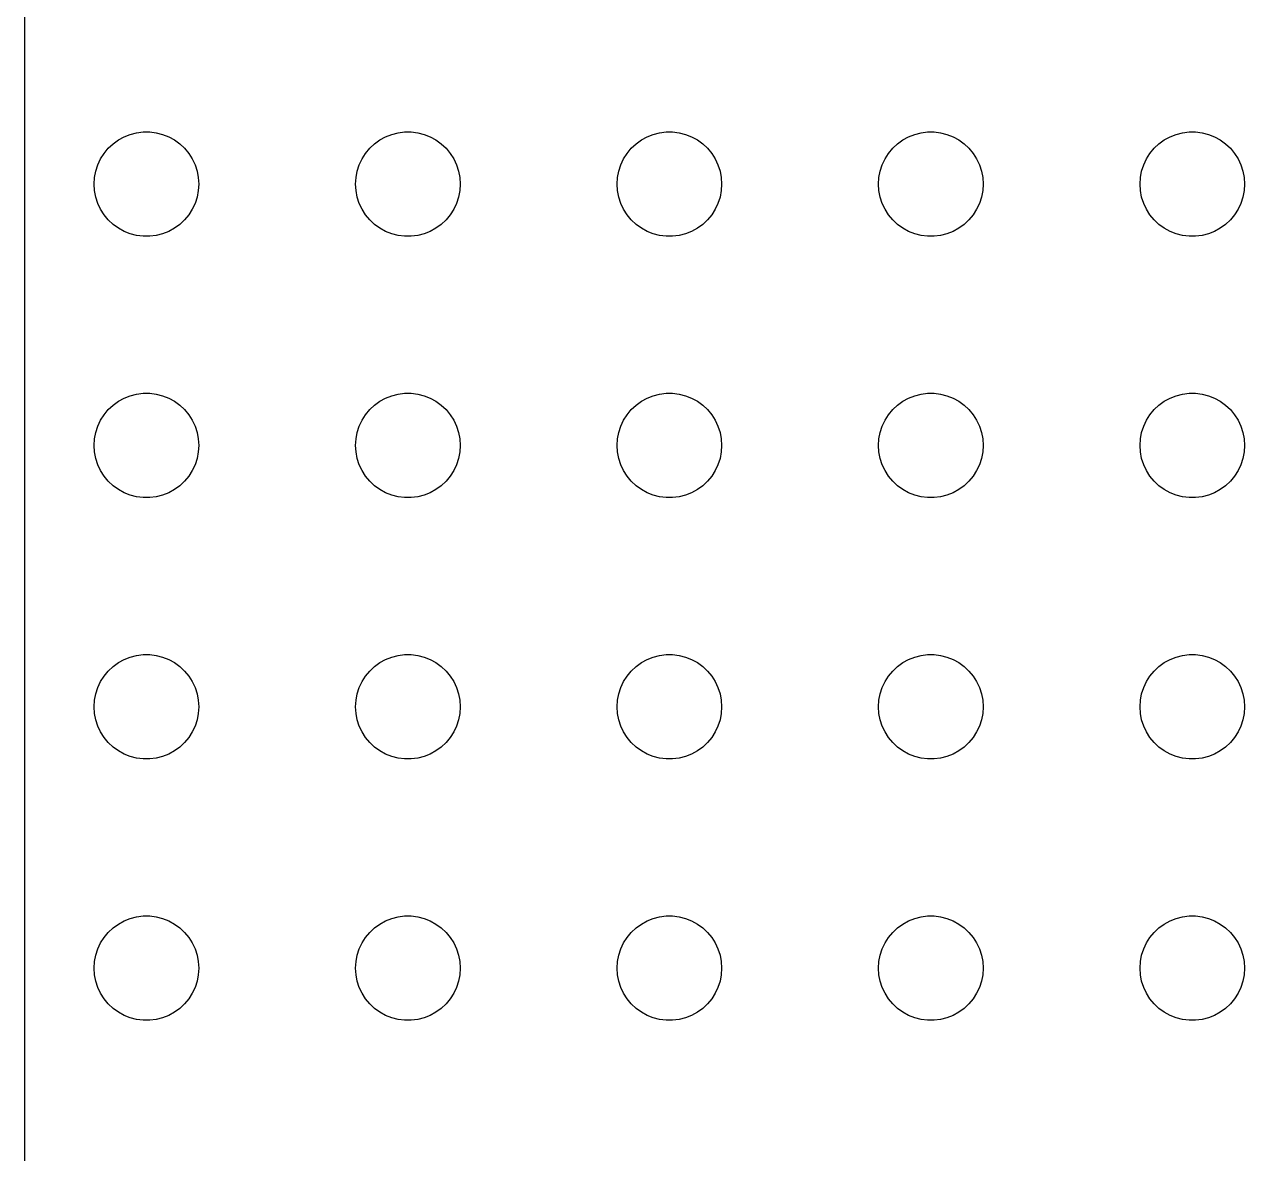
# Model space of a CAD drawing. Header units: metres. Extents: x -142 to 142, y -142 to 142.
# Drawn here: x -142 to -72, y -70.6 to -5.8 of the extents above; entities that cross this region are included whole.
import ezdxf

# ---------------------------------------------------------------- set-up
doc = ezdxf.new("R2010")
doc.units = ezdxf.units.M

msp = doc.modelspace()

# ---------------------------------------------------------------- linework, layer by layer
for p, q in [((-142, 137), (-142, -137)), ((-136.912, -12.6884), (-136.607, -12.467)), ((-136.607, -12.467), (-136.277, -12.2855)), ((-136.277, -12.2855), (-135.927, -12.1468)), ((-135.927, -12.1468), (-135.562, -12.0531)), ((-135.562, -12.0531), (-135.188, -12.0059)), ((-135.188, -12.0059), (-134.812, -12.0059)), ((-134.812, -12.0059), (-134.438, -12.0531)), ((-134.438, -12.0531), (-134.073, -12.1468)), ((-134.073, -12.1468), (-133.723, -12.2855)), ((-133.723, -12.2855), (-133.393, -12.467)), ((-133.393, -12.467), (-133.088, -12.6884)), ((-121.912, -12.6884), (-121.607, -12.467)), ((-121.607, -12.467), (-121.277, -12.2855)), ((-121.277, -12.2855), (-120.927, -12.1468)), ((-120.927, -12.1468), (-120.562, -12.0531)), ((-120.562, -12.0531), (-120.188, -12.0059)), ((-120.188, -12.0059), (-119.812, -12.0059)), ((-119.812, -12.0059), (-119.438, -12.0531)), ((-119.438, -12.0531), (-119.073, -12.1468)), ((-119.073, -12.1468), (-118.723, -12.2855)), ((-118.723, -12.2855), (-118.393, -12.467)), ((-118.393, -12.467), (-118.088, -12.6884)), ((-106.912, -12.6884), (-106.607, -12.467)), ((-106.607, -12.467), (-106.277, -12.2855)), ((-106.277, -12.2855), (-105.927, -12.1468)), ((-105.927, -12.1468), (-105.562, -12.0531)), ((-105.562, -12.0531), (-105.188, -12.0059)), ((-105.188, -12.0059), (-104.812, -12.0059)), ((-104.812, -12.0059), (-104.438, -12.0531)), ((-104.438, -12.0531), (-104.073, -12.1468)), ((-104.073, -12.1468), (-103.723, -12.2855)), ((-103.723, -12.2855), (-103.393, -12.467)), ((-103.393, -12.467), (-103.088, -12.6884)), ((-91.9123, -12.6884), (-91.6075, -12.467)), ((-91.6075, -12.467), (-91.2773, -12.2855)), ((-91.2773, -12.2855), (-90.927, -12.1468)), ((-90.927, -12.1468), (-90.5621, -12.0531)), ((-90.5621, -12.0531), (-90.1884, -12.0059)), ((-90.1884, -12.0059), (-89.8116, -12.0059)), ((-89.8116, -12.0059), (-89.4379, -12.0531)), ((-89.4379, -12.0531), (-89.073, -12.1468)), ((-89.073, -12.1468), (-88.7227, -12.2855)), ((-88.7227, -12.2855), (-88.3925, -12.467)), ((-88.3925, -12.467), (-88.0877, -12.6884)), ((-76.9123, -12.6884), (-76.6075, -12.467)), ((-76.6075, -12.467), (-76.2773, -12.2855)), ((-76.2773, -12.2855), (-75.927, -12.1468)), ((-75.927, -12.1468), (-75.5621, -12.0531)), ((-75.5621, -12.0531), (-75.1884, -12.0059)), ((-75.1884, -12.0059), (-74.8116, -12.0059)), ((-74.8116, -12.0059), (-74.4379, -12.0531)), ((-74.4379, -12.0531), (-74.073, -12.1468)), ((-74.073, -12.1468), (-73.7227, -12.2855)), ((-73.7227, -12.2855), (-73.3925, -12.467)), ((-73.3925, -12.467), (-73.0877, -12.6884)), ((-137.629, -13.5547), (-137.427, -13.2366)), ((-137.427, -13.2366), (-137.187, -12.9464)), ((-137.187, -12.9464), (-136.912, -12.6884)), ((-133.088, -12.6884), (-132.813, -12.9464)), ((-132.813, -12.9464), (-132.573, -13.2366)), ((-132.573, -13.2366), (-132.371, -13.5547)), ((-122.629, -13.5547), (-122.427, -13.2366)), ((-122.427, -13.2366), (-122.187, -12.9464)), ((-122.187, -12.9464), (-121.912, -12.6884)), ((-118.088, -12.6884), (-117.813, -12.9464)), ((-117.813, -12.9464), (-117.573, -13.2366)), ((-117.573, -13.2366), (-117.371, -13.5547)), ((-107.629, -13.5547), (-107.427, -13.2366)), ((-107.427, -13.2366), (-107.187, -12.9464)), ((-107.187, -12.9464), (-106.912, -12.6884)), ((-103.088, -12.6884), (-102.813, -12.9464)), ((-102.813, -12.9464), (-102.573, -13.2366)), ((-102.573, -13.2366), (-102.371, -13.5547)), ((-92.6289, -13.5547), (-92.427, -13.2366)), ((-92.427, -13.2366), (-92.1869, -12.9464)), ((-92.1869, -12.9464), (-91.9123, -12.6884)), ((-88.0877, -12.6884), (-87.8131, -12.9464)), ((-87.8131, -12.9464), (-87.573, -13.2366)), ((-87.573, -13.2366), (-87.3711, -13.5547)), ((-77.6289, -13.5547), (-77.427, -13.2366)), ((-77.427, -13.2366), (-77.1869, -12.9464)), ((-77.1869, -12.9464), (-76.9123, -12.6884)), ((-73.0877, -12.6884), (-72.8131, -12.9464)), ((-72.8131, -12.9464), (-72.573, -13.2366)), ((-72.573, -13.2366), (-72.3711, -13.5547)), ((-137.906, -14.2539), (-137.789, -13.8956)), ((-137.789, -13.8956), (-137.629, -13.5547)), ((-132.371, -13.5547), (-132.211, -13.8956)), ((-132.211, -13.8956), (-132.094, -14.2539)), ((-122.906, -14.2539), (-122.789, -13.8956)), ((-122.789, -13.8956), (-122.629, -13.5547)), ((-117.371, -13.5547), (-117.211, -13.8956)), ((-117.211, -13.8956), (-117.094, -14.2539)), ((-107.906, -14.2539), (-107.789, -13.8956)), ((-107.789, -13.8956), (-107.629, -13.5547)), ((-102.371, -13.5547), (-102.211, -13.8956)), ((-102.211, -13.8956), (-102.094, -14.2539)), ((-92.9057, -14.2539), (-92.7893, -13.8956)), ((-92.7893, -13.8956), (-92.6289, -13.5547)), ((-87.3711, -13.5547), (-87.2107, -13.8956)), ((-87.2107, -13.8956), (-87.0943, -14.2539)), ((-77.9057, -14.2539), (-77.7893, -13.8956)), ((-77.7893, -13.8956), (-77.6289, -13.5547)), ((-72.3711, -13.5547), (-72.2107, -13.8956)), ((-72.2107, -13.8956), (-72.0943, -14.2539)), ((-138, -15), (-137.976, -14.624)), ((-137.976, -14.624), (-137.906, -14.2539)), ((-132.094, -14.2539), (-132.024, -14.624)), ((-132.024, -14.624), (-132, -15)), ((-123, -15), (-122.976, -14.624)), ((-122.976, -14.624), (-122.906, -14.2539)), ((-117.094, -14.2539), (-117.024, -14.624)), ((-117.024, -14.624), (-117, -15)), ((-108, -15), (-107.976, -14.624)), ((-107.976, -14.624), (-107.906, -14.2539)), ((-102.094, -14.2539), (-102.024, -14.624)), ((-102.024, -14.624), (-102, -15)), ((-93, -15), (-92.9763, -14.624)), ((-92.9763, -14.624), (-92.9057, -14.2539)), ((-87.0943, -14.2539), (-87.0237, -14.624)), ((-87.0237, -14.624), (-87, -15)), ((-78, -15), (-77.9763, -14.624)), ((-77.9763, -14.624), (-77.9057, -14.2539)), ((-72.0943, -14.2539), (-72.0237, -14.624)), ((-72.0237, -14.624), (-72, -15)), ((-137.976, -15.376), (-138, -15)), ((-137.906, -15.7461), (-137.976, -15.376)), ((-132.024, -15.376), (-132.094, -15.7461)), ((-132, -15), (-132.024, -15.376)), ((-122.976, -15.376), (-123, -15)), ((-122.906, -15.7461), (-122.976, -15.376)), ((-117.024, -15.376), (-117.094, -15.7461)), ((-117, -15), (-117.024, -15.376)), ((-107.976, -15.376), (-108, -15)), ((-107.906, -15.7461), (-107.976, -15.376)), ((-102.024, -15.376), (-102.094, -15.7461)), ((-102, -15), (-102.024, -15.376)), ((-92.9763, -15.376), (-93, -15)), ((-92.9057, -15.7461), (-92.9763, -15.376)), ((-87.0237, -15.376), (-87.0943, -15.7461)), ((-87, -15), (-87.0237, -15.376)), ((-77.9763, -15.376), (-78, -15)), ((-77.9057, -15.7461), (-77.9763, -15.376)), ((-72.0237, -15.376), (-72.0943, -15.7461)), ((-72, -15), (-72.0237, -15.376)), ((-137.789, -16.1044), (-137.906, -15.7461)), ((-132.094, -15.7461), (-132.211, -16.1044)), ((-122.789, -16.1044), (-122.906, -15.7461)), ((-117.094, -15.7461), (-117.211, -16.1044)), ((-107.789, -16.1044), (-107.906, -15.7461)), ((-102.094, -15.7461), (-102.211, -16.1044)), ((-92.7893, -16.1044), (-92.9057, -15.7461)), ((-87.0943, -15.7461), (-87.2107, -16.1044)), ((-77.7893, -16.1044), (-77.9057, -15.7461)), ((-72.0943, -15.7461), (-72.2107, -16.1044)), ((-137.629, -16.4453), (-137.789, -16.1044)), ((-137.427, -16.7634), (-137.629, -16.4453)), ((-137.187, -17.0536), (-137.427, -16.7634)), ((-132.573, -16.7634), (-132.813, -17.0536)), ((-132.371, -16.4453), (-132.573, -16.7634)), ((-132.211, -16.1044), (-132.371, -16.4453)), ((-122.629, -16.4453), (-122.789, -16.1044)), ((-122.427, -16.7634), (-122.629, -16.4453)), ((-122.187, -17.0536), (-122.427, -16.7634)), ((-117.573, -16.7634), (-117.813, -17.0536)), ((-117.371, -16.4453), (-117.573, -16.7634)), ((-117.211, -16.1044), (-117.371, -16.4453)), ((-107.629, -16.4453), (-107.789, -16.1044)), ((-107.427, -16.7634), (-107.629, -16.4453)), ((-107.187, -17.0536), (-107.427, -16.7634)), ((-102.573, -16.7634), (-102.813, -17.0536)), ((-102.371, -16.4453), (-102.573, -16.7634)), ((-102.211, -16.1044), (-102.371, -16.4453)), ((-92.6289, -16.4453), (-92.7893, -16.1044)), ((-92.427, -16.7634), (-92.6289, -16.4453)), ((-92.1869, -17.0536), (-92.427, -16.7634)), ((-87.573, -16.7634), (-87.8131, -17.0536)), ((-87.3711, -16.4453), (-87.573, -16.7634)), ((-87.2107, -16.1044), (-87.3711, -16.4453)), ((-77.6289, -16.4453), (-77.7893, -16.1044)), ((-77.427, -16.7634), (-77.6289, -16.4453)), ((-77.1869, -17.0536), (-77.427, -16.7634)), ((-72.573, -16.7634), (-72.8131, -17.0536)), ((-72.3711, -16.4453), (-72.573, -16.7634)), ((-72.2107, -16.1044), (-72.3711, -16.4453)), ((-136.912, -17.3115), (-137.187, -17.0536)), ((-136.607, -17.533), (-136.912, -17.3115)), ((-133.088, -17.3115), (-133.393, -17.533)), ((-132.813, -17.0536), (-133.088, -17.3115)), ((-121.912, -17.3115), (-122.187, -17.0536)), ((-121.607, -17.533), (-121.912, -17.3115)), ((-118.088, -17.3115), (-118.393, -17.533)), ((-117.813, -17.0536), (-118.088, -17.3115)), ((-106.912, -17.3115), (-107.187, -17.0536)), ((-106.607, -17.533), (-106.912, -17.3115)), ((-103.088, -17.3115), (-103.393, -17.533)), ((-102.813, -17.0536), (-103.088, -17.3115)), ((-91.9123, -17.3115), (-92.1869, -17.0536)), ((-91.6075, -17.533), (-91.9123, -17.3115)), ((-88.0877, -17.3115), (-88.3925, -17.533)), ((-87.8131, -17.0536), (-88.0877, -17.3115)), ((-76.9123, -17.3115), (-77.1869, -17.0536)), ((-76.6075, -17.533), (-76.9123, -17.3115)), ((-73.0877, -17.3115), (-73.3925, -17.533)), ((-72.8131, -17.0536), (-73.0877, -17.3115)), ((-136.277, -17.7145), (-136.607, -17.533)), ((-135.927, -17.8532), (-136.277, -17.7145)), ((-135.562, -17.9469), (-135.927, -17.8532)), ((-135.188, -17.9941), (-135.562, -17.9469)), ((-134.812, -17.9941), (-135.188, -17.9941)), ((-134.438, -17.9469), (-134.812, -17.9941)), ((-134.073, -17.8532), (-134.438, -17.9469)), ((-133.723, -17.7145), (-134.073, -17.8532)), ((-133.393, -17.533), (-133.723, -17.7145)), ((-121.277, -17.7145), (-121.607, -17.533)), ((-120.927, -17.8532), (-121.277, -17.7145)), ((-120.562, -17.9469), (-120.927, -17.8532)), ((-120.188, -17.9941), (-120.562, -17.9469)), ((-119.812, -17.9941), (-120.188, -17.9941)), ((-119.438, -17.9469), (-119.812, -17.9941)), ((-119.073, -17.8532), (-119.438, -17.9469)), ((-118.723, -17.7145), (-119.073, -17.8532)), ((-118.393, -17.533), (-118.723, -17.7145)), ((-106.277, -17.7145), (-106.607, -17.533)), ((-105.927, -17.8532), (-106.277, -17.7145)), ((-105.562, -17.9469), (-105.927, -17.8532)), ((-105.188, -17.9941), (-105.562, -17.9469)), ((-104.812, -17.9941), (-105.188, -17.9941)), ((-104.438, -17.9469), (-104.812, -17.9941)), ((-104.073, -17.8532), (-104.438, -17.9469)), ((-103.723, -17.7145), (-104.073, -17.8532)), ((-103.393, -17.533), (-103.723, -17.7145)), ((-91.2773, -17.7145), (-91.6075, -17.533)), ((-90.927, -17.8532), (-91.2773, -17.7145)), ((-90.5621, -17.9469), (-90.927, -17.8532)), ((-90.1884, -17.9941), (-90.5621, -17.9469)), ((-89.8116, -17.9941), (-90.1884, -17.9941)), ((-89.4379, -17.9469), (-89.8116, -17.9941)), ((-89.073, -17.8532), (-89.4379, -17.9469)), ((-88.7227, -17.7145), (-89.073, -17.8532)), ((-88.3925, -17.533), (-88.7227, -17.7145)), ((-76.2773, -17.7145), (-76.6075, -17.533)), ((-75.927, -17.8532), (-76.2773, -17.7145)), ((-75.5621, -17.9469), (-75.927, -17.8532)), ((-75.1884, -17.9941), (-75.5621, -17.9469)), ((-74.8116, -17.9941), (-75.1884, -17.9941)), ((-74.4379, -17.9469), (-74.8116, -17.9941)), ((-74.073, -17.8532), (-74.4379, -17.9469)), ((-73.7227, -17.7145), (-74.073, -17.8532)), ((-73.3925, -17.533), (-73.7227, -17.7145)), ((-136.607, -27.467), (-136.277, -27.2855)), ((-136.277, -27.2855), (-135.927, -27.1468)), ((-135.927, -27.1468), (-135.562, -27.0531)), ((-135.562, -27.0531), (-135.188, -27.0059)), ((-135.188, -27.0059), (-134.812, -27.0059)), ((-134.812, -27.0059), (-134.438, -27.0531)), ((-134.438, -27.0531), (-134.073, -27.1468)), ((-134.073, -27.1468), (-133.723, -27.2855)), ((-133.723, -27.2855), (-133.393, -27.467)), ((-121.607, -27.467), (-121.277, -27.2855)), ((-121.277, -27.2855), (-120.927, -27.1468)), ((-120.927, -27.1468), (-120.562, -27.0531)), ((-120.562, -27.0531), (-120.188, -27.0059)), ((-120.188, -27.0059), (-119.812, -27.0059)), ((-119.812, -27.0059), (-119.438, -27.0531)), ((-119.438, -27.0531), (-119.073, -27.1468)), ((-119.073, -27.1468), (-118.723, -27.2855)), ((-118.723, -27.2855), (-118.393, -27.467)), ((-106.607, -27.467), (-106.277, -27.2855)), ((-106.277, -27.2855), (-105.927, -27.1468)), ((-105.927, -27.1468), (-105.562, -27.0531)), ((-105.562, -27.0531), (-105.188, -27.0059)), ((-105.188, -27.0059), (-104.812, -27.0059)), ((-104.812, -27.0059), (-104.438, -27.0531)), ((-104.438, -27.0531), (-104.073, -27.1468)), ((-104.073, -27.1468), (-103.723, -27.2855)), ((-103.723, -27.2855), (-103.393, -27.467)), ((-91.6075, -27.467), (-91.2773, -27.2855)), ((-91.2773, -27.2855), (-90.927, -27.1468)), ((-90.927, -27.1468), (-90.5621, -27.0531)), ((-90.5621, -27.0531), (-90.1884, -27.0059)), ((-90.1884, -27.0059), (-89.8116, -27.0059)), ((-89.8116, -27.0059), (-89.4379, -27.0531)), ((-89.4379, -27.0531), (-89.073, -27.1468)), ((-89.073, -27.1468), (-88.7227, -27.2855)), ((-88.7227, -27.2855), (-88.3925, -27.467)), ((-76.6075, -27.467), (-76.2773, -27.2855)), ((-76.2773, -27.2855), (-75.927, -27.1468)), ((-75.927, -27.1468), (-75.5621, -27.0531)), ((-75.5621, -27.0531), (-75.1884, -27.0059)), ((-75.1884, -27.0059), (-74.8116, -27.0059)), ((-74.8116, -27.0059), (-74.4379, -27.0531)), ((-74.4379, -27.0531), (-74.073, -27.1468)), ((-74.073, -27.1468), (-73.7227, -27.2855)), ((-73.7227, -27.2855), (-73.3925, -27.467)), ((-137.427, -28.2366), (-137.187, -27.9464)), ((-137.187, -27.9464), (-136.912, -27.6884)), ((-136.912, -27.6884), (-136.607, -27.467)), ((-133.393, -27.467), (-133.088, -27.6884)), ((-133.088, -27.6884), (-132.813, -27.9464)), ((-132.813, -27.9464), (-132.573, -28.2366)), ((-122.427, -28.2366), (-122.187, -27.9464)), ((-122.187, -27.9464), (-121.912, -27.6884)), ((-121.912, -27.6884), (-121.607, -27.467)), ((-118.393, -27.467), (-118.088, -27.6884)), ((-118.088, -27.6884), (-117.813, -27.9464)), ((-117.813, -27.9464), (-117.573, -28.2366)), ((-107.427, -28.2366), (-107.187, -27.9464)), ((-107.187, -27.9464), (-106.912, -27.6884)), ((-106.912, -27.6884), (-106.607, -27.467)), ((-103.393, -27.467), (-103.088, -27.6884)), ((-103.088, -27.6884), (-102.813, -27.9464)), ((-102.813, -27.9464), (-102.573, -28.2366)), ((-92.427, -28.2366), (-92.1869, -27.9464)), ((-92.1869, -27.9464), (-91.9123, -27.6884)), ((-91.9123, -27.6884), (-91.6075, -27.467)), ((-88.3925, -27.467), (-88.0877, -27.6884)), ((-88.0877, -27.6884), (-87.8131, -27.9464)), ((-87.8131, -27.9464), (-87.573, -28.2366)), ((-77.427, -28.2366), (-77.1869, -27.9464)), ((-77.1869, -27.9464), (-76.9123, -27.6884)), ((-76.9123, -27.6884), (-76.6075, -27.467)), ((-73.3925, -27.467), (-73.0877, -27.6884)), ((-73.0877, -27.6884), (-72.8131, -27.9464)), ((-72.8131, -27.9464), (-72.573, -28.2366)), ((-137.789, -28.8956), (-137.629, -28.5547)), ((-137.629, -28.5547), (-137.427, -28.2366)), ((-132.573, -28.2366), (-132.371, -28.5547)), ((-132.371, -28.5547), (-132.211, -28.8956)), ((-122.789, -28.8956), (-122.629, -28.5547)), ((-122.629, -28.5547), (-122.427, -28.2366)), ((-117.573, -28.2366), (-117.371, -28.5547)), ((-117.371, -28.5547), (-117.211, -28.8956)), ((-107.789, -28.8956), (-107.629, -28.5547)), ((-107.629, -28.5547), (-107.427, -28.2366)), ((-102.573, -28.2366), (-102.371, -28.5547)), ((-102.371, -28.5547), (-102.211, -28.8956)), ((-92.7893, -28.8956), (-92.6289, -28.5547)), ((-92.6289, -28.5547), (-92.427, -28.2366)), ((-87.573, -28.2366), (-87.3711, -28.5547)), ((-87.3711, -28.5547), (-87.2107, -28.8956)), ((-77.7893, -28.8956), (-77.6289, -28.5547)), ((-77.6289, -28.5547), (-77.427, -28.2366)), ((-72.573, -28.2366), (-72.3711, -28.5547)), ((-72.3711, -28.5547), (-72.2107, -28.8956)), ((-137.976, -29.624), (-137.906, -29.2539)), ((-137.906, -29.2539), (-137.789, -28.8956)), ((-132.211, -28.8956), (-132.094, -29.2539)), ((-132.094, -29.2539), (-132.024, -29.624)), ((-122.976, -29.624), (-122.906, -29.2539)), ((-122.906, -29.2539), (-122.789, -28.8956)), ((-117.211, -28.8956), (-117.094, -29.2539)), ((-117.094, -29.2539), (-117.024, -29.624)), ((-107.976, -29.624), (-107.906, -29.2539)), ((-107.906, -29.2539), (-107.789, -28.8956)), ((-102.211, -28.8956), (-102.094, -29.2539)), ((-102.094, -29.2539), (-102.024, -29.624)), ((-92.9763, -29.624), (-92.9057, -29.2539)), ((-92.9057, -29.2539), (-92.7893, -28.8956)), ((-87.2107, -28.8956), (-87.0943, -29.2539)), ((-87.0943, -29.2539), (-87.0237, -29.624)), ((-77.9763, -29.624), (-77.9057, -29.2539)), ((-77.9057, -29.2539), (-77.7893, -28.8956)), ((-72.2107, -28.8956), (-72.0943, -29.2539)), ((-72.0943, -29.2539), (-72.0237, -29.624)), ((-138, -30), (-137.976, -29.624)), ((-137.976, -30.376), (-138, -30)), ((-132.024, -29.624), (-132, -30)), ((-132, -30), (-132.024, -30.376)), ((-123, -30), (-122.976, -29.624)), ((-122.976, -30.376), (-123, -30)), ((-117.024, -29.624), (-117, -30)), ((-117, -30), (-117.024, -30.376)), ((-108, -30), (-107.976, -29.624)), ((-107.976, -30.376), (-108, -30)), ((-102.024, -29.624), (-102, -30)), ((-102, -30), (-102.024, -30.376)), ((-93, -30), (-92.9763, -29.624)), ((-92.9763, -30.376), (-93, -30)), ((-87.0237, -29.624), (-87, -30)), ((-87, -30), (-87.0237, -30.376)), ((-78, -30), (-77.9763, -29.624)), ((-77.9763, -30.376), (-78, -30)), ((-72.0237, -29.624), (-72, -30)), ((-72, -30), (-72.0237, -30.376)), ((-137.906, -30.7461), (-137.976, -30.376)), ((-137.789, -31.1044), (-137.906, -30.7461)), ((-132.094, -30.7461), (-132.211, -31.1044)), ((-132.024, -30.376), (-132.094, -30.7461)), ((-122.906, -30.7461), (-122.976, -30.376)), ((-122.789, -31.1044), (-122.906, -30.7461)), ((-117.094, -30.7461), (-117.211, -31.1044)), ((-117.024, -30.376), (-117.094, -30.7461)), ((-107.906, -30.7461), (-107.976, -30.376)), ((-107.789, -31.1044), (-107.906, -30.7461)), ((-102.094, -30.7461), (-102.211, -31.1044)), ((-102.024, -30.376), (-102.094, -30.7461)), ((-92.9057, -30.7461), (-92.9763, -30.376)), ((-92.7893, -31.1044), (-92.9057, -30.7461)), ((-87.0943, -30.7461), (-87.2107, -31.1044)), ((-87.0237, -30.376), (-87.0943, -30.7461)), ((-77.9057, -30.7461), (-77.9763, -30.376)), ((-77.7893, -31.1044), (-77.9057, -30.7461)), ((-72.0943, -30.7461), (-72.2107, -31.1044)), ((-72.0237, -30.376), (-72.0943, -30.7461)), ((-137.629, -31.4453), (-137.789, -31.1044)), ((-137.427, -31.7634), (-137.629, -31.4453)), ((-132.371, -31.4453), (-132.573, -31.7634)), ((-132.211, -31.1044), (-132.371, -31.4453)), ((-122.629, -31.4453), (-122.789, -31.1044)), ((-122.427, -31.7634), (-122.629, -31.4453)), ((-117.371, -31.4453), (-117.573, -31.7634)), ((-117.211, -31.1044), (-117.371, -31.4453)), ((-107.629, -31.4453), (-107.789, -31.1044)), ((-107.427, -31.7634), (-107.629, -31.4453)), ((-102.371, -31.4453), (-102.573, -31.7634)), ((-102.211, -31.1044), (-102.371, -31.4453)), ((-92.6289, -31.4453), (-92.7893, -31.1044)), ((-92.427, -31.7634), (-92.6289, -31.4453)), ((-87.3711, -31.4453), (-87.573, -31.7634)), ((-87.2107, -31.1044), (-87.3711, -31.4453)), ((-77.6289, -31.4453), (-77.7893, -31.1044)), ((-77.427, -31.7634), (-77.6289, -31.4453)), ((-72.3711, -31.4453), (-72.573, -31.7634)), ((-72.2107, -31.1044), (-72.3711, -31.4453)), ((-137.187, -32.0536), (-137.427, -31.7634)), ((-136.912, -32.3115), (-137.187, -32.0536)), ((-132.813, -32.0536), (-133.088, -32.3115)), ((-132.573, -31.7634), (-132.813, -32.0536)), ((-122.187, -32.0536), (-122.427, -31.7634)), ((-121.912, -32.3115), (-122.187, -32.0536)), ((-117.813, -32.0536), (-118.088, -32.3115)), ((-117.573, -31.7634), (-117.813, -32.0536)), ((-107.187, -32.0536), (-107.427, -31.7634)), ((-106.912, -32.3115), (-107.187, -32.0536)), ((-102.813, -32.0536), (-103.088, -32.3115)), ((-102.573, -31.7634), (-102.813, -32.0536)), ((-92.1869, -32.0536), (-92.427, -31.7634)), ((-91.9123, -32.3115), (-92.1869, -32.0536)), ((-87.8131, -32.0536), (-88.0877, -32.3115)), ((-87.573, -31.7634), (-87.8131, -32.0536)), ((-77.1869, -32.0536), (-77.427, -31.7634)), ((-76.9123, -32.3115), (-77.1869, -32.0536)), ((-72.8131, -32.0536), (-73.0877, -32.3115)), ((-72.573, -31.7634), (-72.8131, -32.0536)), ((-136.607, -32.533), (-136.912, -32.3115)), ((-136.277, -32.7145), (-136.607, -32.533)), ((-135.927, -32.8532), (-136.277, -32.7145)), ((-135.562, -32.9469), (-135.927, -32.8532)), ((-134.073, -32.8532), (-134.438, -32.9469)), ((-133.723, -32.7145), (-134.073, -32.8532)), ((-133.393, -32.533), (-133.723, -32.7145)), ((-133.088, -32.3115), (-133.393, -32.533)), ((-121.607, -32.533), (-121.912, -32.3115)), ((-121.277, -32.7145), (-121.607, -32.533)), ((-120.927, -32.8532), (-121.277, -32.7145)), ((-120.562, -32.9469), (-120.927, -32.8532)), ((-119.073, -32.8532), (-119.438, -32.9469)), ((-118.723, -32.7145), (-119.073, -32.8532)), ((-118.393, -32.533), (-118.723, -32.7145)), ((-118.088, -32.3115), (-118.393, -32.533)), ((-106.607, -32.533), (-106.912, -32.3115)), ((-106.277, -32.7145), (-106.607, -32.533)), ((-105.927, -32.8532), (-106.277, -32.7145)), ((-105.562, -32.9469), (-105.927, -32.8532)), ((-104.073, -32.8532), (-104.438, -32.9469)), ((-103.723, -32.7145), (-104.073, -32.8532)), ((-103.393, -32.533), (-103.723, -32.7145)), ((-103.088, -32.3115), (-103.393, -32.533)), ((-91.6075, -32.533), (-91.9123, -32.3115)), ((-91.2773, -32.7145), (-91.6075, -32.533)), ((-90.927, -32.8532), (-91.2773, -32.7145)), ((-90.5621, -32.9469), (-90.927, -32.8532)), ((-89.073, -32.8532), (-89.4379, -32.9469)), ((-88.7227, -32.7145), (-89.073, -32.8532)), ((-88.3925, -32.533), (-88.7227, -32.7145)), ((-88.0877, -32.3115), (-88.3925, -32.533)), ((-76.6075, -32.533), (-76.9123, -32.3115)), ((-76.2773, -32.7145), (-76.6075, -32.533)), ((-75.927, -32.8532), (-76.2773, -32.7145)), ((-75.5621, -32.9469), (-75.927, -32.8532)), ((-74.073, -32.8532), (-74.4379, -32.9469)), ((-73.7227, -32.7145), (-74.073, -32.8532)), ((-73.3925, -32.533), (-73.7227, -32.7145)), ((-73.0877, -32.3115), (-73.3925, -32.533)), ((-135.188, -32.9941), (-135.562, -32.9469)), ((-134.812, -32.9941), (-135.188, -32.9941)), ((-134.438, -32.9469), (-134.812, -32.9941)), ((-120.188, -32.9941), (-120.562, -32.9469)), ((-119.812, -32.9941), (-120.188, -32.9941)), ((-119.438, -32.9469), (-119.812, -32.9941)), ((-105.188, -32.9941), (-105.562, -32.9469)), ((-104.812, -32.9941), (-105.188, -32.9941)), ((-104.438, -32.9469), (-104.812, -32.9941)), ((-90.1884, -32.9941), (-90.5621, -32.9469)), ((-89.8116, -32.9941), (-90.1884, -32.9941)), ((-89.4379, -32.9469), (-89.8116, -32.9941)), ((-75.1884, -32.9941), (-75.5621, -32.9469)), ((-74.8116, -32.9941), (-75.1884, -32.9941)), ((-74.4379, -32.9469), (-74.8116, -32.9941)), ((-137.187, -42.9464), (-136.912, -42.6885)), ((-136.912, -42.6885), (-136.607, -42.467)), ((-136.607, -42.467), (-136.277, -42.2855)), ((-136.277, -42.2855), (-135.927, -42.1468)), ((-135.927, -42.1468), (-135.562, -42.0531)), ((-135.562, -42.0531), (-135.188, -42.0059)), ((-135.188, -42.0059), (-134.812, -42.0059)), ((-134.812, -42.0059), (-134.438, -42.0531)), ((-134.438, -42.0531), (-134.073, -42.1468)), ((-134.073, -42.1468), (-133.723, -42.2855)), ((-133.723, -42.2855), (-133.393, -42.467)), ((-133.393, -42.467), (-133.088, -42.6885)), ((-133.088, -42.6885), (-132.813, -42.9464)), ((-122.187, -42.9464), (-121.912, -42.6885)), ((-121.912, -42.6885), (-121.607, -42.467)), ((-121.607, -42.467), (-121.277, -42.2855)), ((-121.277, -42.2855), (-120.927, -42.1468)), ((-120.927, -42.1468), (-120.562, -42.0531)), ((-120.562, -42.0531), (-120.188, -42.0059)), ((-120.188, -42.0059), (-119.812, -42.0059)), ((-119.812, -42.0059), (-119.438, -42.0531)), ((-119.438, -42.0531), (-119.073, -42.1468)), ((-119.073, -42.1468), (-118.723, -42.2855)), ((-118.723, -42.2855), (-118.393, -42.467)), ((-118.393, -42.467), (-118.088, -42.6885)), ((-118.088, -42.6885), (-117.813, -42.9464)), ((-107.187, -42.9464), (-106.912, -42.6885)), ((-106.912, -42.6885), (-106.607, -42.467)), ((-106.607, -42.467), (-106.277, -42.2855)), ((-106.277, -42.2855), (-105.927, -42.1468)), ((-105.927, -42.1468), (-105.562, -42.0531)), ((-105.562, -42.0531), (-105.188, -42.0059)), ((-105.188, -42.0059), (-104.812, -42.0059)), ((-104.812, -42.0059), (-104.438, -42.0531)), ((-104.438, -42.0531), (-104.073, -42.1468)), ((-104.073, -42.1468), (-103.723, -42.2855)), ((-103.723, -42.2855), (-103.393, -42.467)), ((-103.393, -42.467), (-103.088, -42.6885)), ((-103.088, -42.6885), (-102.813, -42.9464)), ((-92.1869, -42.9464), (-91.9123, -42.6885)), ((-91.9123, -42.6885), (-91.6075, -42.467)), ((-91.6075, -42.467), (-91.2773, -42.2855)), ((-91.2773, -42.2855), (-90.927, -42.1468)), ((-90.927, -42.1468), (-90.5621, -42.0531)), ((-90.5621, -42.0531), (-90.1884, -42.0059)), ((-90.1884, -42.0059), (-89.8116, -42.0059)), ((-89.8116, -42.0059), (-89.4379, -42.0531)), ((-89.4379, -42.0531), (-89.073, -42.1468)), ((-89.073, -42.1468), (-88.7227, -42.2855)), ((-88.7227, -42.2855), (-88.3925, -42.467)), ((-88.3925, -42.467), (-88.0877, -42.6885)), ((-88.0877, -42.6885), (-87.8131, -42.9464)), ((-77.1869, -42.9464), (-76.9123, -42.6885)), ((-76.9123, -42.6885), (-76.6075, -42.467)), ((-76.6075, -42.467), (-76.2773, -42.2855)), ((-76.2773, -42.2855), (-75.927, -42.1468)), ((-75.927, -42.1468), (-75.5621, -42.0531)), ((-75.5621, -42.0531), (-75.1884, -42.0059)), ((-75.1884, -42.0059), (-74.8116, -42.0059)), ((-74.8116, -42.0059), (-74.4379, -42.0531)), ((-74.4379, -42.0531), (-74.073, -42.1468)), ((-74.073, -42.1468), (-73.7227, -42.2855)), ((-73.7227, -42.2855), (-73.3925, -42.467)), ((-73.3925, -42.467), (-73.0877, -42.6885)), ((-73.0877, -42.6885), (-72.8131, -42.9464)), ((-137.629, -43.5547), (-137.427, -43.2366)), ((-137.427, -43.2366), (-137.187, -42.9464)), ((-132.813, -42.9464), (-132.573, -43.2366)), ((-132.573, -43.2366), (-132.371, -43.5547)), ((-122.629, -43.5547), (-122.427, -43.2366)), ((-122.427, -43.2366), (-122.187, -42.9464)), ((-117.813, -42.9464), (-117.573, -43.2366)), ((-117.573, -43.2366), (-117.371, -43.5547)), ((-107.629, -43.5547), (-107.427, -43.2366)), ((-107.427, -43.2366), (-107.187, -42.9464)), ((-102.813, -42.9464), (-102.573, -43.2366)), ((-102.573, -43.2366), (-102.371, -43.5547)), ((-92.6289, -43.5547), (-92.427, -43.2366)), ((-92.427, -43.2366), (-92.1869, -42.9464)), ((-87.8131, -42.9464), (-87.573, -43.2366)), ((-87.573, -43.2366), (-87.3711, -43.5547)), ((-77.6289, -43.5547), (-77.427, -43.2366)), ((-77.427, -43.2366), (-77.1869, -42.9464)), ((-72.8131, -42.9464), (-72.573, -43.2366)), ((-72.573, -43.2366), (-72.3711, -43.5547)), ((-137.906, -44.2539), (-137.789, -43.8956)), ((-137.789, -43.8956), (-137.629, -43.5547)), ((-132.371, -43.5547), (-132.211, -43.8956)), ((-132.211, -43.8956), (-132.094, -44.2539)), ((-122.906, -44.2539), (-122.789, -43.8956)), ((-122.789, -43.8956), (-122.629, -43.5547)), ((-117.371, -43.5547), (-117.211, -43.8956)), ((-117.211, -43.8956), (-117.094, -44.2539)), ((-107.906, -44.2539), (-107.789, -43.8956)), ((-107.789, -43.8956), (-107.629, -43.5547)), ((-102.371, -43.5547), (-102.211, -43.8956)), ((-102.211, -43.8956), (-102.094, -44.2539)), ((-92.9057, -44.2539), (-92.7893, -43.8956)), ((-92.7893, -43.8956), (-92.6289, -43.5547)), ((-87.3711, -43.5547), (-87.2107, -43.8956)), ((-87.2107, -43.8956), (-87.0943, -44.2539)), ((-77.9057, -44.2539), (-77.7893, -43.8956)), ((-77.7893, -43.8956), (-77.6289, -43.5547)), ((-72.3711, -43.5547), (-72.2107, -43.8956)), ((-72.2107, -43.8956), (-72.0943, -44.2539)), ((-138, -45), (-137.976, -44.624)), ((-137.976, -44.624), (-137.906, -44.2539)), ((-132.094, -44.2539), (-132.024, -44.624)), ((-132.024, -44.624), (-132, -45)), ((-123, -45), (-122.976, -44.624)), ((-122.976, -44.624), (-122.906, -44.2539)), ((-117.094, -44.2539), (-117.024, -44.624)), ((-117.024, -44.624), (-117, -45)), ((-108, -45), (-107.976, -44.624)), ((-107.976, -44.624), (-107.906, -44.2539)), ((-102.094, -44.2539), (-102.024, -44.624)), ((-102.024, -44.624), (-102, -45)), ((-93, -45), (-92.9763, -44.624)), ((-92.9763, -44.624), (-92.9057, -44.2539)), ((-87.0943, -44.2539), (-87.0237, -44.624)), ((-87.0237, -44.624), (-87, -45)), ((-78, -45), (-77.9763, -44.624)), ((-77.9763, -44.624), (-77.9057, -44.2539)), ((-72.0943, -44.2539), (-72.0237, -44.624)), ((-72.0237, -44.624), (-72, -45)), ((-137.976, -45.376), (-138, -45)), ((-137.906, -45.7461), (-137.976, -45.376)), ((-132.024, -45.376), (-132.094, -45.7461)), ((-132, -45), (-132.024, -45.376)), ((-122.976, -45.376), (-123, -45)), ((-122.906, -45.7461), (-122.976, -45.376)), ((-117.024, -45.376), (-117.094, -45.7461)), ((-117, -45), (-117.024, -45.376)), ((-107.976, -45.376), (-108, -45)), ((-107.906, -45.7461), (-107.976, -45.376)), ((-102.024, -45.376), (-102.094, -45.7461)), ((-102, -45), (-102.024, -45.376)), ((-92.9763, -45.376), (-93, -45)), ((-92.9057, -45.7461), (-92.9763, -45.376)), ((-87.0237, -45.376), (-87.0943, -45.7461)), ((-87, -45), (-87.0237, -45.376)), ((-77.9763, -45.376), (-78, -45)), ((-77.9057, -45.7461), (-77.9763, -45.376)), ((-72.0237, -45.376), (-72.0943, -45.7461)), ((-72, -45), (-72.0237, -45.376)), ((-137.789, -46.1044), (-137.906, -45.7461)), ((-137.629, -46.4453), (-137.789, -46.1044)), ((-132.211, -46.1044), (-132.371, -46.4453)), ((-132.094, -45.7461), (-132.211, -46.1044)), ((-122.789, -46.1044), (-122.906, -45.7461)), ((-122.629, -46.4453), (-122.789, -46.1044)), ((-117.211, -46.1044), (-117.371, -46.4453)), ((-117.094, -45.7461), (-117.211, -46.1044)), ((-107.789, -46.1044), (-107.906, -45.7461)), ((-107.629, -46.4453), (-107.789, -46.1044)), ((-102.211, -46.1044), (-102.371, -46.4453)), ((-102.094, -45.7461), (-102.211, -46.1044)), ((-92.7893, -46.1044), (-92.9057, -45.7461)), ((-92.6289, -46.4453), (-92.7893, -46.1044)), ((-87.2107, -46.1044), (-87.3711, -46.4453)), ((-87.0943, -45.7461), (-87.2107, -46.1044)), ((-77.7893, -46.1044), (-77.9057, -45.7461)), ((-77.6289, -46.4453), (-77.7893, -46.1044)), ((-72.2107, -46.1044), (-72.3711, -46.4453)), ((-72.0943, -45.7461), (-72.2107, -46.1044)), ((-137.427, -46.7634), (-137.629, -46.4453)), ((-137.187, -47.0536), (-137.427, -46.7634)), ((-132.573, -46.7634), (-132.813, -47.0536)), ((-132.371, -46.4453), (-132.573, -46.7634)), ((-122.427, -46.7634), (-122.629, -46.4453)), ((-122.187, -47.0536), (-122.427, -46.7634)), ((-117.573, -46.7634), (-117.813, -47.0536)), ((-117.371, -46.4453), (-117.573, -46.7634)), ((-107.427, -46.7634), (-107.629, -46.4453)), ((-107.187, -47.0536), (-107.427, -46.7634)), ((-102.573, -46.7634), (-102.813, -47.0536)), ((-102.371, -46.4453), (-102.573, -46.7634)), ((-92.427, -46.7634), (-92.6289, -46.4453)), ((-92.1869, -47.0536), (-92.427, -46.7634)), ((-87.573, -46.7634), (-87.8131, -47.0536)), ((-87.3711, -46.4453), (-87.573, -46.7634)), ((-77.427, -46.7634), (-77.6289, -46.4453)), ((-77.1869, -47.0536), (-77.427, -46.7634)), ((-72.573, -46.7634), (-72.8131, -47.0536)), ((-72.3711, -46.4453), (-72.573, -46.7634)), ((-136.912, -47.3115), (-137.187, -47.0536)), ((-136.607, -47.533), (-136.912, -47.3115)), ((-136.277, -47.7145), (-136.607, -47.533)), ((-133.393, -47.533), (-133.723, -47.7145)), ((-133.088, -47.3115), (-133.393, -47.533)), ((-132.813, -47.0536), (-133.088, -47.3115)), ((-121.912, -47.3115), (-122.187, -47.0536)), ((-121.607, -47.533), (-121.912, -47.3115)), ((-121.277, -47.7145), (-121.607, -47.533)), ((-118.393, -47.533), (-118.723, -47.7145)), ((-118.088, -47.3115), (-118.393, -47.533)), ((-117.813, -47.0536), (-118.088, -47.3115)), ((-106.912, -47.3115), (-107.187, -47.0536)), ((-106.607, -47.533), (-106.912, -47.3115)), ((-106.277, -47.7145), (-106.607, -47.533)), ((-103.393, -47.533), (-103.723, -47.7145)), ((-103.088, -47.3115), (-103.393, -47.533)), ((-102.813, -47.0536), (-103.088, -47.3115)), ((-91.9123, -47.3115), (-92.1869, -47.0536)), ((-91.6075, -47.533), (-91.9123, -47.3115)), ((-91.2773, -47.7145), (-91.6075, -47.533)), ((-88.3925, -47.533), (-88.7227, -47.7145)), ((-88.0877, -47.3115), (-88.3925, -47.533)), ((-87.8131, -47.0536), (-88.0877, -47.3115)), ((-76.9123, -47.3115), (-77.1869, -47.0536)), ((-76.6075, -47.533), (-76.9123, -47.3115)), ((-76.2773, -47.7145), (-76.6075, -47.533)), ((-73.3925, -47.533), (-73.7227, -47.7145)), ((-73.0877, -47.3115), (-73.3925, -47.533)), ((-72.8131, -47.0536), (-73.0877, -47.3115)), ((-135.927, -47.8532), (-136.277, -47.7145)), ((-135.562, -47.9469), (-135.927, -47.8532)), ((-135.188, -47.9941), (-135.562, -47.9469)), ((-134.812, -47.9941), (-135.188, -47.9941)), ((-134.438, -47.9469), (-134.812, -47.9941)), ((-134.073, -47.8532), (-134.438, -47.9469)), ((-133.723, -47.7145), (-134.073, -47.8532)), ((-120.927, -47.8532), (-121.277, -47.7145)), ((-120.562, -47.9469), (-120.927, -47.8532)), ((-120.188, -47.9941), (-120.562, -47.9469)), ((-119.812, -47.9941), (-120.188, -47.9941)), ((-119.438, -47.9469), (-119.812, -47.9941)), ((-119.073, -47.8532), (-119.438, -47.9469)), ((-118.723, -47.7145), (-119.073, -47.8532)), ((-105.927, -47.8532), (-106.277, -47.7145)), ((-105.562, -47.9469), (-105.927, -47.8532)), ((-105.188, -47.9941), (-105.562, -47.9469)), ((-104.812, -47.9941), (-105.188, -47.9941)), ((-104.438, -47.9469), (-104.812, -47.9941)), ((-104.073, -47.8532), (-104.438, -47.9469)), ((-103.723, -47.7145), (-104.073, -47.8532)), ((-90.927, -47.8532), (-91.2773, -47.7145)), ((-90.5621, -47.9469), (-90.927, -47.8532)), ((-90.1884, -47.9941), (-90.5621, -47.9469)), ((-89.8116, -47.9941), (-90.1884, -47.9941)), ((-89.4379, -47.9469), (-89.8116, -47.9941)), ((-89.073, -47.8532), (-89.4379, -47.9469)), ((-88.7227, -47.7145), (-89.073, -47.8532)), ((-75.927, -47.8532), (-76.2773, -47.7145)), ((-75.5621, -47.9469), (-75.927, -47.8532)), ((-75.1884, -47.9941), (-75.5621, -47.9469)), ((-74.8116, -47.9941), (-75.1884, -47.9941)), ((-74.4379, -47.9469), (-74.8116, -47.9941)), ((-74.073, -47.8532), (-74.4379, -47.9469)), ((-73.7227, -47.7145), (-74.073, -47.8532)), ((-136.607, -57.467), (-136.277, -57.2855)), ((-136.277, -57.2855), (-135.927, -57.1468)), ((-135.927, -57.1468), (-135.562, -57.0531)), ((-135.562, -57.0531), (-135.188, -57.0059)), ((-135.188, -57.0059), (-134.812, -57.0059)), ((-134.812, -57.0059), (-134.438, -57.0531)), ((-134.438, -57.0531), (-134.073, -57.1468)), ((-134.073, -57.1468), (-133.723, -57.2855)), ((-133.723, -57.2855), (-133.393, -57.467)), ((-121.607, -57.467), (-121.277, -57.2855)), ((-121.277, -57.2855), (-120.927, -57.1468)), ((-120.927, -57.1468), (-120.562, -57.0531)), ((-120.562, -57.0531), (-120.188, -57.0059)), ((-120.188, -57.0059), (-119.812, -57.0059)), ((-119.812, -57.0059), (-119.438, -57.0531)), ((-119.438, -57.0531), (-119.073, -57.1468)), ((-119.073, -57.1468), (-118.723, -57.2855)), ((-118.723, -57.2855), (-118.393, -57.467)), ((-106.607, -57.467), (-106.277, -57.2855)), ((-106.277, -57.2855), (-105.927, -57.1468)), ((-105.927, -57.1468), (-105.562, -57.0531)), ((-105.562, -57.0531), (-105.188, -57.0059)), ((-105.188, -57.0059), (-104.812, -57.0059)), ((-104.812, -57.0059), (-104.438, -57.0531)), ((-104.438, -57.0531), (-104.073, -57.1468)), ((-104.073, -57.1468), (-103.723, -57.2855)), ((-103.723, -57.2855), (-103.393, -57.467)), ((-91.6075, -57.467), (-91.2773, -57.2855)), ((-91.2773, -57.2855), (-90.927, -57.1468)), ((-90.927, -57.1468), (-90.5621, -57.0531)), ((-90.5621, -57.0531), (-90.1884, -57.0059)), ((-90.1884, -57.0059), (-89.8116, -57.0059)), ((-89.8116, -57.0059), (-89.4379, -57.0531)), ((-89.4379, -57.0531), (-89.073, -57.1468)), ((-89.073, -57.1468), (-88.7227, -57.2855)), ((-88.7227, -57.2855), (-88.3925, -57.467)), ((-76.6075, -57.467), (-76.2773, -57.2855)), ((-76.2773, -57.2855), (-75.927, -57.1468)), ((-75.927, -57.1468), (-75.5621, -57.0531)), ((-75.5621, -57.0531), (-75.1884, -57.0059)), ((-75.1884, -57.0059), (-74.8116, -57.0059)), ((-74.8116, -57.0059), (-74.4379, -57.0531)), ((-74.4379, -57.0531), (-74.073, -57.1468)), ((-74.073, -57.1468), (-73.7227, -57.2855)), ((-73.7227, -57.2855), (-73.3925, -57.467)), ((-137.427, -58.2366), (-137.187, -57.9464)), ((-137.187, -57.9464), (-136.912, -57.6885)), ((-136.912, -57.6885), (-136.607, -57.467)), ((-133.393, -57.467), (-133.088, -57.6885)), ((-133.088, -57.6885), (-132.813, -57.9464)), ((-132.813, -57.9464), (-132.573, -58.2366)), ((-122.427, -58.2366), (-122.187, -57.9464)), ((-122.187, -57.9464), (-121.912, -57.6885)), ((-121.912, -57.6885), (-121.607, -57.467)), ((-118.393, -57.467), (-118.088, -57.6885)), ((-118.088, -57.6885), (-117.813, -57.9464)), ((-117.813, -57.9464), (-117.573, -58.2366)), ((-107.427, -58.2366), (-107.187, -57.9464)), ((-107.187, -57.9464), (-106.912, -57.6885)), ((-106.912, -57.6885), (-106.607, -57.467)), ((-103.393, -57.467), (-103.088, -57.6885)), ((-103.088, -57.6885), (-102.813, -57.9464)), ((-102.813, -57.9464), (-102.573, -58.2366)), ((-92.427, -58.2366), (-92.1869, -57.9464)), ((-92.1869, -57.9464), (-91.9123, -57.6885)), ((-91.9123, -57.6885), (-91.6075, -57.467)), ((-88.3925, -57.467), (-88.0877, -57.6885)), ((-88.0877, -57.6885), (-87.8131, -57.9464)), ((-87.8131, -57.9464), (-87.573, -58.2366)), ((-77.427, -58.2366), (-77.1869, -57.9464)), ((-77.1869, -57.9464), (-76.9123, -57.6885)), ((-76.9123, -57.6885), (-76.6075, -57.467)), ((-73.3925, -57.467), (-73.0877, -57.6885)), ((-73.0877, -57.6885), (-72.8131, -57.9464)), ((-72.8131, -57.9464), (-72.573, -58.2366)), ((-137.789, -58.8956), (-137.629, -58.5547)), ((-137.629, -58.5547), (-137.427, -58.2366)), ((-132.573, -58.2366), (-132.371, -58.5547)), ((-132.371, -58.5547), (-132.211, -58.8956)), ((-122.789, -58.8956), (-122.629, -58.5547)), ((-122.629, -58.5547), (-122.427, -58.2366)), ((-117.573, -58.2366), (-117.371, -58.5547)), ((-117.371, -58.5547), (-117.211, -58.8956)), ((-107.789, -58.8956), (-107.629, -58.5547)), ((-107.629, -58.5547), (-107.427, -58.2366)), ((-102.573, -58.2366), (-102.371, -58.5547)), ((-102.371, -58.5547), (-102.211, -58.8956)), ((-92.7893, -58.8956), (-92.6289, -58.5547)), ((-92.6289, -58.5547), (-92.427, -58.2366)), ((-87.573, -58.2366), (-87.3711, -58.5547)), ((-87.3711, -58.5547), (-87.2107, -58.8956)), ((-77.7893, -58.8956), (-77.6289, -58.5547)), ((-77.6289, -58.5547), (-77.427, -58.2366)), ((-72.573, -58.2366), (-72.3711, -58.5547)), ((-72.3711, -58.5547), (-72.2107, -58.8956)), ((-137.976, -59.624), (-137.906, -59.2539)), ((-137.906, -59.2539), (-137.789, -58.8956)), ((-132.211, -58.8956), (-132.094, -59.2539)), ((-132.094, -59.2539), (-132.024, -59.624)), ((-122.976, -59.624), (-122.906, -59.2539)), ((-122.906, -59.2539), (-122.789, -58.8956)), ((-117.211, -58.8956), (-117.094, -59.2539)), ((-117.094, -59.2539), (-117.024, -59.624)), ((-107.976, -59.624), (-107.906, -59.2539)), ((-107.906, -59.2539), (-107.789, -58.8956)), ((-102.211, -58.8956), (-102.094, -59.2539)), ((-102.094, -59.2539), (-102.024, -59.624)), ((-92.9763, -59.624), (-92.9057, -59.2539)), ((-92.9057, -59.2539), (-92.7893, -58.8956)), ((-87.2107, -58.8956), (-87.0943, -59.2539)), ((-87.0943, -59.2539), (-87.0237, -59.624)), ((-77.9763, -59.624), (-77.9057, -59.2539)), ((-77.9057, -59.2539), (-77.7893, -58.8956)), ((-72.2107, -58.8956), (-72.0943, -59.2539)), ((-72.0943, -59.2539), (-72.0237, -59.624)), ((-138, -60), (-137.976, -59.624)), ((-137.976, -60.376), (-138, -60)), ((-132.024, -59.624), (-132, -60)), ((-132, -60), (-132.024, -60.376)), ((-123, -60), (-122.976, -59.624)), ((-122.976, -60.376), (-123, -60)), ((-117.024, -59.624), (-117, -60)), ((-117, -60), (-117.024, -60.376)), ((-108, -60), (-107.976, -59.624)), ((-107.976, -60.376), (-108, -60)), ((-102.024, -59.624), (-102, -60)), ((-102, -60), (-102.024, -60.376)), ((-93, -60), (-92.9763, -59.624)), ((-92.9763, -60.376), (-93, -60)), ((-87.0237, -59.624), (-87, -60)), ((-87, -60), (-87.0237, -60.376)), ((-78, -60), (-77.9763, -59.624)), ((-77.9763, -60.376), (-78, -60)), ((-72.0237, -59.624), (-72, -60)), ((-72, -60), (-72.0237, -60.376)), ((-137.906, -60.7461), (-137.976, -60.376)), ((-137.789, -61.1044), (-137.906, -60.7461)), ((-132.094, -60.7461), (-132.211, -61.1044)), ((-132.024, -60.376), (-132.094, -60.7461)), ((-122.906, -60.7461), (-122.976, -60.376)), ((-122.789, -61.1044), (-122.906, -60.7461)), ((-117.094, -60.7461), (-117.211, -61.1044)), ((-117.024, -60.376), (-117.094, -60.7461)), ((-107.906, -60.7461), (-107.976, -60.376)), ((-107.789, -61.1044), (-107.906, -60.7461)), ((-102.094, -60.7461), (-102.211, -61.1044)), ((-102.024, -60.376), (-102.094, -60.7461)), ((-92.9057, -60.7461), (-92.9763, -60.376)), ((-92.7893, -61.1044), (-92.9057, -60.7461)), ((-87.0943, -60.7461), (-87.2107, -61.1044)), ((-87.0237, -60.376), (-87.0943, -60.7461)), ((-77.9057, -60.7461), (-77.9763, -60.376)), ((-77.7893, -61.1044), (-77.9057, -60.7461)), ((-72.0943, -60.7461), (-72.2107, -61.1044)), ((-72.0237, -60.376), (-72.0943, -60.7461)), ((-137.629, -61.4453), (-137.789, -61.1044)), ((-137.427, -61.7634), (-137.629, -61.4453)), ((-132.371, -61.4453), (-132.573, -61.7634)), ((-132.211, -61.1044), (-132.371, -61.4453)), ((-122.629, -61.4453), (-122.789, -61.1044)), ((-122.427, -61.7634), (-122.629, -61.4453)), ((-117.371, -61.4453), (-117.573, -61.7634)), ((-117.211, -61.1044), (-117.371, -61.4453)), ((-107.629, -61.4453), (-107.789, -61.1044)), ((-107.427, -61.7634), (-107.629, -61.4453)), ((-102.371, -61.4453), (-102.573, -61.7634)), ((-102.211, -61.1044), (-102.371, -61.4453)), ((-92.6289, -61.4453), (-92.7893, -61.1044)), ((-92.427, -61.7634), (-92.6289, -61.4453)), ((-87.3711, -61.4453), (-87.573, -61.7634)), ((-87.2107, -61.1044), (-87.3711, -61.4453)), ((-77.6289, -61.4453), (-77.7893, -61.1044)), ((-77.427, -61.7634), (-77.6289, -61.4453)), ((-72.3711, -61.4453), (-72.573, -61.7634)), ((-72.2107, -61.1044), (-72.3711, -61.4453)), ((-137.187, -62.0536), (-137.427, -61.7634)), ((-136.912, -62.3115), (-137.187, -62.0536)), ((-132.813, -62.0536), (-133.088, -62.3115)), ((-132.573, -61.7634), (-132.813, -62.0536)), ((-122.187, -62.0536), (-122.427, -61.7634)), ((-121.912, -62.3115), (-122.187, -62.0536)), ((-117.813, -62.0536), (-118.088, -62.3115)), ((-117.573, -61.7634), (-117.813, -62.0536)), ((-107.187, -62.0536), (-107.427, -61.7634)), ((-106.912, -62.3115), (-107.187, -62.0536)), ((-102.813, -62.0536), (-103.088, -62.3115)), ((-102.573, -61.7634), (-102.813, -62.0536)), ((-92.1869, -62.0536), (-92.427, -61.7634)), ((-91.9123, -62.3115), (-92.1869, -62.0536)), ((-87.8131, -62.0536), (-88.0877, -62.3115)), ((-87.573, -61.7634), (-87.8131, -62.0536)), ((-77.1869, -62.0536), (-77.427, -61.7634)), ((-76.9123, -62.3115), (-77.1869, -62.0536)), ((-72.8131, -62.0536), (-73.0877, -62.3115)), ((-72.573, -61.7634), (-72.8131, -62.0536)), ((-136.607, -62.533), (-136.912, -62.3115)), ((-136.277, -62.7145), (-136.607, -62.533)), ((-135.927, -62.8532), (-136.277, -62.7145)), ((-135.562, -62.9469), (-135.927, -62.8532)), ((-135.188, -62.9941), (-135.562, -62.9469)), ((-134.812, -62.9941), (-135.188, -62.9941)), ((-134.438, -62.9469), (-134.812, -62.9941)), ((-134.073, -62.8532), (-134.438, -62.9469)), ((-133.723, -62.7145), (-134.073, -62.8532)), ((-133.393, -62.533), (-133.723, -62.7145)), ((-133.088, -62.3115), (-133.393, -62.533)), ((-121.607, -62.533), (-121.912, -62.3115)), ((-121.277, -62.7145), (-121.607, -62.533)), ((-120.927, -62.8532), (-121.277, -62.7145)), ((-120.562, -62.9469), (-120.927, -62.8532)), ((-120.188, -62.9941), (-120.562, -62.9469)), ((-119.812, -62.9941), (-120.188, -62.9941)), ((-119.438, -62.9469), (-119.812, -62.9941)), ((-119.073, -62.8532), (-119.438, -62.9469)), ((-118.723, -62.7145), (-119.073, -62.8532)), ((-118.393, -62.533), (-118.723, -62.7145)), ((-118.088, -62.3115), (-118.393, -62.533)), ((-106.607, -62.533), (-106.912, -62.3115)), ((-106.277, -62.7145), (-106.607, -62.533)), ((-105.927, -62.8532), (-106.277, -62.7145)), ((-105.562, -62.9469), (-105.927, -62.8532)), ((-105.188, -62.9941), (-105.562, -62.9469)), ((-104.812, -62.9941), (-105.188, -62.9941)), ((-104.438, -62.9469), (-104.812, -62.9941)), ((-104.073, -62.8532), (-104.438, -62.9469)), ((-103.723, -62.7145), (-104.073, -62.8532)), ((-103.393, -62.533), (-103.723, -62.7145)), ((-103.088, -62.3115), (-103.393, -62.533)), ((-91.6075, -62.533), (-91.9123, -62.3115)), ((-91.2773, -62.7145), (-91.6075, -62.533)), ((-90.927, -62.8532), (-91.2773, -62.7145)), ((-90.5621, -62.9469), (-90.927, -62.8532)), ((-90.1884, -62.9941), (-90.5621, -62.9469)), ((-89.8116, -62.9941), (-90.1884, -62.9941)), ((-89.4379, -62.9469), (-89.8116, -62.9941)), ((-89.073, -62.8532), (-89.4379, -62.9469)), ((-88.7227, -62.7145), (-89.073, -62.8532)), ((-88.3925, -62.533), (-88.7227, -62.7145)), ((-88.0877, -62.3115), (-88.3925, -62.533)), ((-76.6075, -62.533), (-76.9123, -62.3115)), ((-76.2773, -62.7145), (-76.6075, -62.533)), ((-75.927, -62.8532), (-76.2773, -62.7145)), ((-75.5621, -62.9469), (-75.927, -62.8532)), ((-75.1884, -62.9941), (-75.5621, -62.9469)), ((-74.8116, -62.9941), (-75.1884, -62.9941)), ((-74.4379, -62.9469), (-74.8116, -62.9941)), ((-74.073, -62.8532), (-74.4379, -62.9469)), ((-73.7227, -62.7145), (-74.073, -62.8532)), ((-73.3925, -62.533), (-73.7227, -62.7145)), ((-73.0877, -62.3115), (-73.3925, -62.533))]:
    msp.add_line(p, q)

doc.saveas('drawing.dxf')
